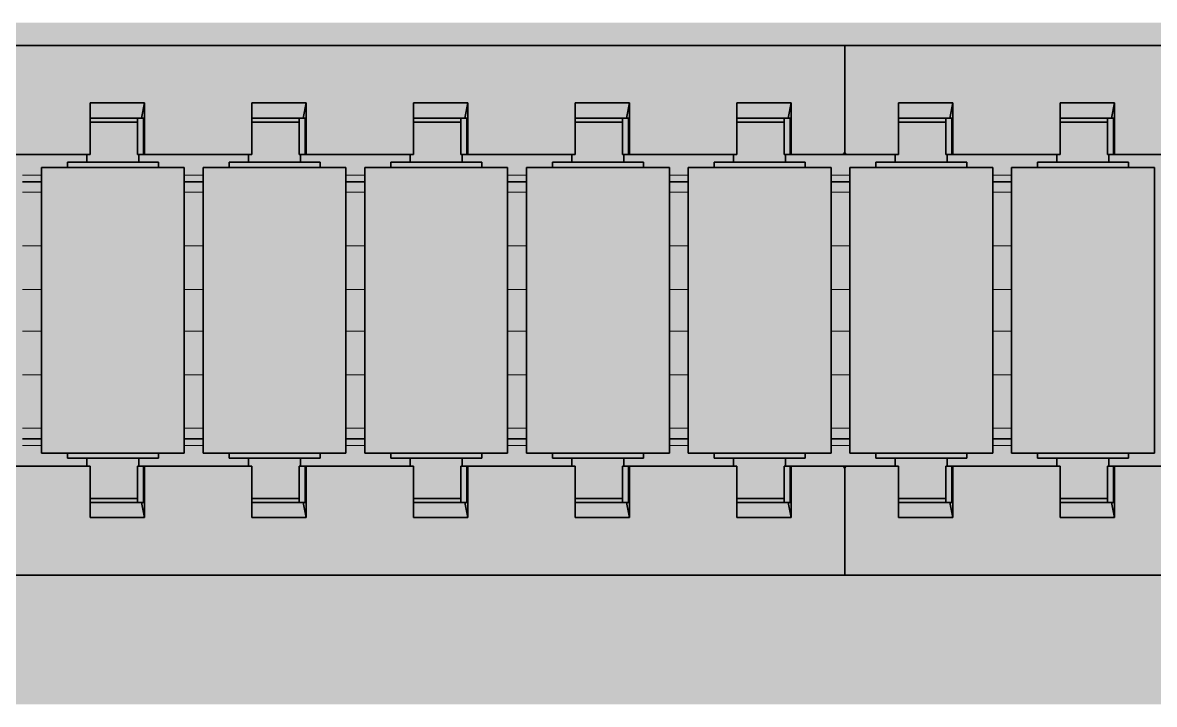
# Model space of a CAD drawing. Header units: inches. Extents: x 185496 to 352137, y 107182 to 179410.
# Drawn here: x 245264.4 to 245351.6, y 155394.6 to 155447.1 of the extents above; entities that cross this region are included whole.
import ezdxf

# ---------------------------------------------------------------- set-up
doc = ezdxf.new("R2010")
doc.units = ezdxf.units.IN
doc.header["$MEASUREMENT"] = 0
doc.layers.add('DIM', color=2, linetype='Continuous')
doc.layers.add('ZSX', color=4, linetype='Continuous')

# ---------------------------------------------------------------- blocks, each defined once
blk = doc.blocks.new('生产区')
at = {"layer": 'ZSX', "color": 0, "const_width": 0.35, "elevation": -1257.5994}
blk.add_lwpolyline([(120680.40898, 1477.75953), (120725.51339, 1477.75953)], dxfattribs=at)
blk = doc.blocks.new('liaojia')
at = {"color": 7, "lineweight": 35, "ltscale": 0.249049}
for p, q in [((799565.874, -279645.465), (799565.874, -279745.084)), ((799606.674, -279745.084), (799606.674, -279645.465)), ((799565.874, -279745.084), (799565.874, -279844.704)), ((799606.674, -279844.704), (799606.674, -279745.084))]:
    blk.add_line(p, q, dxfattribs=at)
at = {"color": 7, "lineweight": 35, "ltscale": 0.020671}
for p, q in [((799574.274, -279716.045), (799574.274, -279724.314)), ((799598.274, -279724.314), (799598.274, -279716.045)), ((799574.274, -279728.498), (799574.274, -279736.766)), ((799598.274, -279736.766), (799598.274, -279728.498)), ((799574.274, -279753.402), (799574.274, -279761.671)), ((799598.274, -279761.671), (799598.274, -279753.402)), ((799574.274, -279765.855), (799574.274, -279774.123)), ((799598.274, -279774.123), (799598.274, -279765.855)), ((799574.274, -279778.307), (799574.274, -279786.576)), ((799598.274, -279786.576), (799598.274, -279778.307)), ((799574.274, -279790.76), (799574.274, -279799.028)), ((799598.274, -279799.028), (799598.274, -279790.76)), ((799574.274, -279803.212), (799574.274, -279811.481)), ((799598.274, -279811.481), (799598.274, -279803.212))]:
    blk.add_line(p, q, dxfattribs=at)
at = {"color": 7, "lineweight": 35, "ltscale": 0.012551}
for p, q in [((799575.274, -279726.257), (799575.274, -279721.237)), ((799597.274, -279721.237), (799597.274, -279726.257)), ((799575.274, -279738.71), (799575.274, -279733.689)), ((799597.274, -279733.689), (799597.274, -279738.71)), ((799575.274, -279751.162), (799575.274, -279746.142)), ((799597.274, -279746.142), (799597.274, -279751.162)), ((799575.274, -279776.067), (799575.274, -279771.046)), ((799597.274, -279771.046), (799597.274, -279776.067)), ((799575.274, -279788.519), (799575.274, -279783.499)), ((799597.274, -279783.499), (799597.274, -279788.519))]:
    blk.add_line(p, q, dxfattribs=at)
at = {"color": 7, "lineweight": 35, "ltscale": 0.055}
for p, q in [((799575.274, -279721.237), (799597.274, -279721.237)), ((799575.274, -279732.237), (799597.274, -279732.237)), ((799575.274, -279733.689), (799597.274, -279733.689)), ((799575.274, -279744.689), (799597.274, -279744.689)), ((799575.274, -279746.142), (799597.274, -279746.142)), ((799575.274, -279757.142), (799597.274, -279757.142)), ((799575.274, -279758.594), (799597.274, -279758.594)), ((799575.274, -279769.594), (799597.274, -279769.594)), ((799575.274, -279771.046), (799597.274, -279771.046)), ((799575.274, -279782.046), (799597.274, -279782.046)), ((799575.274, -279783.499), (799597.274, -279783.499)), ((799575.274, -279794.499), (799597.274, -279794.499)), ((799575.274, -279795.951), (799597.274, -279795.951)), ((799575.274, -279806.951), (799597.274, -279806.951))]:
    blk.add_line(p, q, dxfattribs=at)
at = {"color": 7, "lineweight": 35, "ltscale": 0.007987}
for p, q in [((799574.874, -279726.432), (799574.874, -279723.237)), ((799597.674, -279723.237), (799597.674, -279726.432)), ((799574.874, -279738.884), (799574.874, -279735.689)), ((799597.674, -279735.689), (799597.674, -279738.884)), ((799574.874, -279763.789), (799574.874, -279760.594)), ((799597.674, -279760.594), (799597.674, -279763.789)), ((799574.874, -279776.241), (799574.874, -279773.046)), ((799597.674, -279773.046), (799597.674, -279776.241))]:
    blk.add_line(p, q, dxfattribs=at)
at = {"color": 7, "lineweight": 35, "ltscale": 0.000999832}
for p, q in [((799574.874, -279723.237), (799575.274, -279723.237)), ((799574.874, -279730.237), (799575.274, -279730.237)), ((799574.874, -279735.689), (799575.274, -279735.689)), ((799574.874, -279742.689), (799575.274, -279742.689)), ((799574.874, -279748.142), (799575.274, -279748.142)), ((799574.874, -279755.142), (799575.274, -279755.142)), ((799574.874, -279760.594), (799575.274, -279760.594)), ((799574.874, -279767.594), (799575.274, -279767.594)), ((799574.874, -279773.046), (799575.274, -279773.046)), ((799574.874, -279780.046), (799575.274, -279780.046)), ((799574.874, -279785.499), (799575.274, -279785.499)), ((799574.874, -279792.499), (799575.274, -279792.499)), ((799574.874, -279797.951), (799575.274, -279797.951)), ((799574.874, -279804.951), (799575.274, -279804.951))]:
    blk.add_line(p, q, dxfattribs=at)
at = {"color": 7, "lineweight": 35, "ltscale": 0.001}
for p, q in [((799597.274, -279723.237), (799597.674, -279723.237)), ((799597.274, -279730.237), (799597.674, -279730.237)), ((799597.274, -279735.689), (799597.674, -279735.689)), ((799597.274, -279742.689), (799597.674, -279742.689)), ((799597.274, -279748.142), (799597.674, -279748.142)), ((799597.274, -279755.142), (799597.674, -279755.142)), ((799597.274, -279760.594), (799597.674, -279760.594)), ((799597.274, -279767.594), (799597.674, -279767.594)), ((799597.274, -279773.046), (799597.674, -279773.046)), ((799597.274, -279780.046), (799597.674, -279780.046)), ((799597.274, -279785.499), (799597.674, -279785.499)), ((799597.274, -279792.499), (799597.674, -279792.499)), ((799597.274, -279797.951), (799597.674, -279797.951)), ((799597.274, -279804.951), (799597.674, -279804.951))]:
    blk.add_line(p, q, dxfattribs=at)
at = {"color": 7, "lineweight": 35, "ltscale": 0.002965}
for p, q in [((799570.309, -279724.314), (799571.474, -279724.531)), ((799601.074, -279724.531), (799602.24, -279724.314)), ((799570.309, -279736.766), (799571.474, -279736.984)), ((799601.074, -279736.984), (799602.24, -279736.766)), ((799570.309, -279749.218), (799571.474, -279749.436)), ((799601.074, -279749.436), (799602.24, -279749.218)), ((799570.309, -279761.671), (799571.474, -279761.889)), ((799601.074, -279761.889), (799602.24, -279761.671)), ((799570.309, -279774.123), (799571.474, -279774.341)), ((799601.074, -279774.341), (799602.24, -279774.123)), ((799570.309, -279786.576), (799571.474, -279786.794)), ((799601.074, -279786.794), (799602.24, -279786.576)), ((799570.309, -279799.028), (799571.474, -279799.246)), ((799601.074, -279799.246), (799602.24, -279799.028))]:
    blk.add_line(p, q, dxfattribs=at)
at = {"color": 7, "lineweight": 35, "ltscale": 0.009914}
for p, q in [((799570.309, -279724.314), (799574.274, -279724.314)), ((799598.274, -279724.314), (799602.24, -279724.314)), ((799574.274, -279728.498), (799570.309, -279728.498)), ((799602.24, -279728.498), (799598.274, -279728.498)), ((799570.309, -279736.766), (799574.274, -279736.766)), ((799598.274, -279736.766), (799602.24, -279736.766)), ((799574.274, -279740.95), (799570.309, -279740.95)), ((799602.24, -279740.95), (799598.274, -279740.95)), ((799570.309, -279749.218), (799574.274, -279749.218)), ((799598.274, -279749.218), (799602.24, -279749.218)), ((799574.274, -279753.402), (799570.309, -279753.402)), ((799602.24, -279753.402), (799598.274, -279753.402)), ((799570.309, -279761.671), (799574.274, -279761.671)), ((799598.274, -279761.671), (799602.24, -279761.671)), ((799574.274, -279765.855), (799570.309, -279765.855)), ((799602.24, -279765.855), (799598.274, -279765.855)), ((799570.309, -279774.123), (799574.274, -279774.123)), ((799598.274, -279774.123), (799602.24, -279774.123)), ((799574.274, -279778.307), (799570.309, -279778.307)), ((799602.24, -279778.307), (799598.274, -279778.307)), ((799570.309, -279786.576), (799574.274, -279786.576)), ((799598.274, -279786.576), (799602.24, -279786.576)), ((799574.274, -279790.76), (799570.309, -279790.76)), ((799602.24, -279790.76), (799598.274, -279790.76)), ((799570.309, -279799.028), (799574.274, -279799.028)), ((799598.274, -279799.028), (799602.24, -279799.028)), ((799574.274, -279803.212), (799570.309, -279803.212)), ((799602.24, -279803.212), (799598.274, -279803.212))]:
    blk.add_line(p, q, dxfattribs=at)
at = {"color": 7, "lineweight": 35, "ltscale": 0.01046}
for p, q in [((799570.309, -279728.498), (799570.309, -279724.314)), ((799602.24, -279724.314), (799602.24, -279728.498)), ((799570.309, -279740.95), (799570.309, -279736.766)), ((799602.24, -279736.766), (799602.24, -279740.95)), ((799570.309, -279753.402), (799570.309, -279749.218)), ((799602.24, -279749.218), (799602.24, -279753.402)), ((799570.309, -279765.855), (799570.309, -279761.671)), ((799602.24, -279761.671), (799602.24, -279765.855)), ((799570.309, -279778.307), (799570.309, -279774.123)), ((799602.24, -279774.123), (799602.24, -279778.307)), ((799570.309, -279790.76), (799570.309, -279786.576)), ((799602.24, -279786.576), (799602.24, -279790.76)), ((799570.309, -279803.212), (799570.309, -279799.028)), ((799602.24, -279799.028), (799602.24, -279803.212))]:
    blk.add_line(p, q, dxfattribs=at)
at = {"color": 7, "lineweight": 35, "ltscale": 0.007}
for p, q in [((799571.474, -279724.389), (799574.274, -279724.389)), ((799571.474, -279724.844), (799574.274, -279724.844)), ((799598.274, -279724.389), (799601.074, -279724.389)), ((799601.074, -279724.844), (799598.274, -279724.844)), ((799571.474, -279728.481), (799574.274, -279728.481)), ((799601.074, -279728.481), (799598.274, -279728.481)), ((799571.474, -279736.841), (799574.274, -279736.841)), ((799571.474, -279737.296), (799574.274, -279737.296)), ((799598.274, -279736.841), (799601.074, -279736.841)), ((799601.074, -279737.296), (799598.274, -279737.296)), ((799571.474, -279740.933), (799574.274, -279740.933)), ((799598.274, -279740.933), (799601.074, -279740.933)), ((799571.474, -279749.294), (799574.274, -279749.294)), ((799598.274, -279749.294), (799601.074, -279749.294)), ((799574.274, -279749.749), (799571.474, -279749.749)), ((799601.074, -279749.749), (799598.274, -279749.749)), ((799571.474, -279753.386), (799574.274, -279753.386)), ((799601.074, -279753.386), (799598.274, -279753.386)), ((799571.474, -279761.746), (799574.274, -279761.746)), ((799598.274, -279761.746), (799601.074, -279761.746)), ((799571.474, -279762.201), (799574.274, -279762.201)), ((799601.074, -279762.201), (799598.274, -279762.201)), ((799571.474, -279765.838), (799574.274, -279765.838)), ((799601.074, -279765.838), (799598.274, -279765.838)), ((799571.474, -279774.198), (799574.274, -279774.198)), ((799571.474, -279774.653), (799574.274, -279774.653)), ((799598.274, -279774.198), (799601.074, -279774.198)), ((799601.074, -279774.653), (799598.274, -279774.653)), ((799571.474, -279778.291), (799574.274, -279778.291)), ((799601.074, -279778.291), (799598.274, -279778.291)), ((799571.474, -279786.651), (799574.274, -279786.651)), ((799598.274, -279786.651), (799601.074, -279786.651)), ((799571.474, -279787.106), (799574.274, -279787.106)), ((799601.074, -279787.106), (799598.274, -279787.106)), ((799571.474, -279790.743), (799574.274, -279790.743)), ((799601.074, -279790.743), (799598.274, -279790.743)), ((799571.474, -279799.103), (799574.274, -279799.103)), ((799598.274, -279799.103), (799601.074, -279799.103)), ((799571.474, -279799.558), (799574.274, -279799.558)), ((799601.074, -279799.558), (799598.274, -279799.558)), ((799571.474, -279803.196), (799574.274, -279803.196)), ((799601.074, -279803.196), (799598.274, -279803.196))]:
    blk.add_line(p, q, dxfattribs=at)
at = {"color": 7, "lineweight": 35, "ltscale": 0.000893784}
for p, q in [((799571.474, -279724.746), (799571.474, -279724.389)), ((799601.074, -279724.389), (799601.074, -279724.746)), ((799571.474, -279749.651), (799571.474, -279749.294)), ((799601.074, -279749.294), (799601.074, -279749.651)), ((799571.474, -279762.103), (799571.474, -279761.746)), ((799601.074, -279761.746), (799601.074, -279762.103)), ((799571.474, -279787.008), (799571.474, -279786.651)), ((799601.074, -279786.651), (799601.074, -279787.008)), ((799571.474, -279799.461), (799571.474, -279799.103)), ((799601.074, -279799.103), (799601.074, -279799.461))]:
    blk.add_line(p, q, dxfattribs=at)
at = {"color": 7, "lineweight": 35, "ltscale": 0.000357056}
for p, q in [((799571.474, -279724.531), (799571.474, -279724.389)), ((799571.474, -279736.984), (799571.474, -279736.841)), ((799571.474, -279761.889), (799571.474, -279761.746)), ((799571.474, -279774.341), (799571.474, -279774.198))]:
    blk.add_line(p, q, dxfattribs=at)
at = {"color": 7, "lineweight": 35, "ltscale": 0.000536728}
for p, q in [((799571.474, -279724.531), (799571.474, -279724.746)), ((799571.474, -279761.889), (799571.474, -279762.103))]:
    blk.add_line(p, q, dxfattribs=at)
at = {"color": 7, "lineweight": 35, "ltscale": 0.009386}
for p, q in [((799571.474, -279724.746), (799571.474, -279728.501)), ((799601.074, -279728.501), (799601.074, -279724.746)), ((799571.474, -279737.199), (799571.474, -279740.953)), ((799601.074, -279740.953), (799601.074, -279737.199)), ((799571.474, -279749.651), (799571.474, -279753.406)), ((799601.074, -279753.406), (799601.074, -279749.651)), ((799571.474, -279762.103), (799571.474, -279765.858)), ((799601.074, -279765.858), (799601.074, -279762.103)), ((799571.474, -279774.556), (799571.474, -279778.31)), ((799601.074, -279778.31), (799601.074, -279774.556)), ((799571.474, -279787.008), (799571.474, -279790.763)), ((799601.074, -279790.763), (799601.074, -279787.008)), ((799571.474, -279799.461), (799571.474, -279803.215)), ((799601.074, -279803.215), (799601.074, -279799.461))]:
    blk.add_line(p, q, dxfattribs=at)
at = {"color": 7, "lineweight": 35, "ltscale": 0.005169}
for p, q in [((799571.774, -279726.911), (799571.774, -279724.844)), ((799571.774, -279764.268), (799571.774, -279762.201)), ((799571.774, -279776.721), (799571.774, -279774.653))]:
    blk.add_line(p, q, dxfattribs=at)
at = {"color": 7, "lineweight": 35, "ltscale": 0.004297}
for p, q in [((799571.774, -279726.562), (799571.774, -279724.844)), ((799600.774, -279724.844), (799600.774, -279726.562)), ((799571.774, -279751.467), (799571.774, -279749.749)), ((799600.774, -279749.749), (799600.774, -279751.467)), ((799571.774, -279763.92), (799571.774, -279762.201)), ((799600.774, -279762.201), (799600.774, -279763.92)), ((799571.774, -279776.372), (799571.774, -279774.653)), ((799600.774, -279774.653), (799600.774, -279776.372)), ((799571.774, -279801.277), (799571.774, -279799.558)), ((799600.774, -279799.558), (799600.774, -279801.277))]:
    blk.add_line(p, q, dxfattribs=at)
at = {"color": 7, "lineweight": 35, "ltscale": 0.000187683}
for p, q in [((799574.274, -279724.389), (799574.274, -279724.314)), ((799598.274, -279724.389), (799598.274, -279724.314)), ((799574.274, -279736.841), (799574.274, -279736.766)), ((799598.274, -279736.841), (799598.274, -279736.766)), ((799574.274, -279761.746), (799574.274, -279761.671)), ((799598.274, -279761.746), (799598.274, -279761.671)), ((799574.274, -279774.198), (799574.274, -279774.123)), ((799598.274, -279774.198), (799598.274, -279774.123))]:
    blk.add_line(p, q, dxfattribs=at)
at = {"color": 7, "lineweight": 35, "ltscale": 0.001138}
for p, q in [((799574.274, -279724.389), (799574.274, -279724.844)), ((799598.274, -279724.844), (799598.274, -279724.389)), ((799574.274, -279736.841), (799574.274, -279737.296)), ((799598.274, -279737.296), (799598.274, -279736.841)), ((799574.274, -279749.294), (799574.274, -279749.749)), ((799598.274, -279749.749), (799598.274, -279749.294)), ((799574.274, -279761.746), (799574.274, -279762.201)), ((799598.274, -279762.201), (799598.274, -279761.746)), ((799574.274, -279774.198), (799574.274, -279774.653)), ((799598.274, -279774.653), (799598.274, -279774.198)), ((799574.274, -279786.651), (799574.274, -279787.106)), ((799598.274, -279787.106), (799598.274, -279786.651)), ((799574.274, -279799.103), (799574.274, -279799.558)), ((799598.274, -279799.558), (799598.274, -279799.103))]:
    blk.add_line(p, q, dxfattribs=at)
at = {"color": 7, "lineweight": 35, "ltscale": 0.0015}
for p, q in [((799574.274, -279724.737), (799574.874, -279724.737)), ((799597.674, -279724.737), (799598.274, -279724.737)), ((799574.274, -279728.737), (799574.874, -279728.737)), ((799597.674, -279728.737), (799598.274, -279728.737)), ((799574.274, -279737.189), (799574.874, -279737.189)), ((799597.674, -279737.189), (799598.274, -279737.189)), ((799574.274, -279741.189), (799574.874, -279741.189)), ((799597.674, -279741.189), (799598.274, -279741.189)), ((799574.274, -279749.642), (799574.874, -279749.642)), ((799597.674, -279749.642), (799598.274, -279749.642)), ((799574.274, -279753.642), (799574.874, -279753.642)), ((799597.674, -279753.642), (799598.274, -279753.642)), ((799574.274, -279762.094), (799574.874, -279762.094)), ((799597.674, -279762.094), (799598.274, -279762.094)), ((799574.274, -279766.094), (799574.874, -279766.094)), ((799597.674, -279766.094), (799598.274, -279766.094)), ((799574.274, -279774.546), (799574.874, -279774.546)), ((799597.674, -279774.546), (799598.274, -279774.546)), ((799574.274, -279778.546), (799574.874, -279778.546)), ((799597.674, -279778.546), (799598.274, -279778.546)), ((799574.274, -279786.999), (799574.874, -279786.999)), ((799597.674, -279786.999), (799598.274, -279786.999)), ((799574.274, -279790.999), (799574.874, -279790.999)), ((799597.674, -279790.999), (799598.274, -279790.999)), ((799574.274, -279799.451), (799574.874, -279799.451)), ((799597.674, -279799.451), (799598.274, -279799.451)), ((799574.274, -279803.451), (799574.874, -279803.451)), ((799597.674, -279803.451), (799598.274, -279803.451))]:
    blk.add_line(p, q, dxfattribs=at)
at = {"color": 7, "lineweight": 35, "ltscale": 0.000243759}
for p, q in [((799601.074, -279724.844), (799601.074, -279724.746)), ((799601.074, -279749.749), (799601.074, -279749.651)), ((799601.074, -279762.201), (799601.074, -279762.103)), ((799601.074, -279787.106), (799601.074, -279787.008)), ((799601.074, -279799.558), (799601.074, -279799.461))]:
    blk.add_line(p, q, dxfattribs=at)
at = {"color": 7, "lineweight": 13, "ltscale": 0.009093}
for p, q in [((799601.074, -279728.481), (799601.074, -279724.844)), ((799601.074, -279740.933), (799601.074, -279737.296)), ((799601.074, -279753.386), (799601.074, -279749.749)), ((799601.074, -279765.838), (799601.074, -279762.201)), ((799601.074, -279778.291), (799601.074, -279774.653)), ((799601.074, -279790.743), (799601.074, -279787.106)), ((799601.074, -279803.196), (799601.074, -279799.558))]:
    blk.add_line(p, q, dxfattribs=at)
at = {"color": 7, "lineweight": 35, "ltscale": 0.004796}
for p, q in [((799571.774, -279728.481), (799571.774, -279726.562)), ((799600.774, -279726.562), (799600.774, -279728.481)), ((799571.774, -279753.386), (799571.774, -279751.467)), ((799600.774, -279751.467), (799600.774, -279753.386)), ((799571.774, -279765.838), (799571.774, -279763.92)), ((799600.774, -279763.92), (799600.774, -279765.838)), ((799571.774, -279803.196), (799571.774, -279801.277)), ((799600.774, -279801.277), (799600.774, -279803.196))]:
    blk.add_line(p, q, dxfattribs=at)
at = {"color": 7, "lineweight": 35, "ltscale": 0.003925}
for p, q in [((799571.774, -279728.481), (799571.774, -279726.911)), ((799571.774, -279740.933), (799571.774, -279739.363)), ((799571.774, -279753.386), (799571.774, -279751.816)), ((799571.774, -279765.838), (799571.774, -279764.268)), ((799571.774, -279778.291), (799571.774, -279776.721)), ((799571.774, -279790.743), (799571.774, -279789.173)), ((799571.774, -279803.196), (799571.774, -279801.626))]:
    blk.add_line(p, q, dxfattribs=at)
at = {"color": 7, "lineweight": 35, "ltscale": 0.009513}
for p, q in [((799574.874, -279730.237), (799574.874, -279726.432)), ((799597.674, -279730.237), (799597.674, -279726.432)), ((799574.874, -279742.689), (799574.874, -279738.884)), ((799597.674, -279742.689), (799597.674, -279738.884)), ((799574.874, -279755.142), (799574.874, -279751.337)), ((799597.674, -279755.142), (799597.674, -279751.337)), ((799574.874, -279767.594), (799574.874, -279763.789)), ((799597.674, -279767.594), (799597.674, -279763.789)), ((799574.874, -279780.046), (799574.874, -279776.241)), ((799597.674, -279780.046), (799597.674, -279776.241)), ((799574.874, -279804.951), (799574.874, -279801.146)), ((799597.674, -279804.951), (799597.674, -279801.146))]:
    blk.add_line(p, q, dxfattribs=at)
at = {"color": 7, "lineweight": 35, "ltscale": 0.014948}
for p, q in [((799575.274, -279732.237), (799575.274, -279726.257)), ((799597.274, -279726.257), (799597.274, -279732.237)), ((799575.274, -279744.689), (799575.274, -279738.71)), ((799597.274, -279738.71), (799597.274, -279744.689)), ((799575.274, -279769.594), (799575.274, -279763.615)), ((799597.274, -279763.615), (799597.274, -279769.594)), ((799575.274, -279782.046), (799575.274, -279776.067)), ((799597.274, -279776.067), (799597.274, -279782.046)), ((799575.274, -279806.951), (799575.274, -279800.972)), ((799597.274, -279800.972), (799597.274, -279806.951))]:
    blk.add_line(p, q, dxfattribs=at)
at = {"color": 7, "lineweight": 35, "ltscale": 4.15802e-05}
for p, q in [((799574.274, -279728.481), (799574.274, -279728.498)), ((799598.274, -279728.498), (799598.274, -279728.481)), ((799601.074, -279728.481), (799601.074, -279728.498)), ((799574.274, -279753.386), (799574.274, -279753.402)), ((799598.274, -279753.402), (799598.274, -279753.386)), ((799601.074, -279753.386), (799601.074, -279753.402)), ((799574.274, -279765.838), (799574.274, -279765.855)), ((799598.274, -279765.855), (799598.274, -279765.838)), ((799601.074, -279765.838), (799601.074, -279765.855)), ((799574.274, -279803.196), (799574.274, -279803.212)), ((799598.274, -279803.212), (799598.274, -279803.196)), ((799601.074, -279803.196), (799601.074, -279803.212))]:
    blk.add_line(p, q, dxfattribs=at)
at = {"color": 7, "lineweight": 13, "ltscale": 0.003631}
for p, q in [((799575.874, -279733.689), (799575.874, -279732.237)), ((799577.186, -279733.689), (799577.186, -279732.237)), ((799581.312, -279733.689), (799581.312, -279732.237)), ((799584.671, -279733.689), (799584.671, -279732.237)), ((799587.878, -279733.689), (799587.878, -279732.237)), ((799591.236, -279733.689), (799591.236, -279732.237)), ((799595.362, -279733.689), (799595.362, -279732.237)), ((799596.674, -279733.689), (799596.674, -279732.237)), ((799575.874, -279746.142), (799575.874, -279744.689)), ((799577.186, -279746.142), (799577.186, -279744.689)), ((799581.312, -279746.142), (799581.312, -279744.689)), ((799584.671, -279746.142), (799584.671, -279744.689)), ((799587.878, -279746.142), (799587.878, -279744.689)), ((799591.236, -279746.142), (799591.236, -279744.689)), ((799595.362, -279746.142), (799595.362, -279744.689)), ((799596.674, -279746.142), (799596.674, -279744.689)), ((799575.874, -279758.594), (799575.874, -279757.142)), ((799577.186, -279758.594), (799577.186, -279757.142)), ((799581.312, -279758.594), (799581.312, -279757.142)), ((799584.671, -279758.594), (799584.671, -279757.142)), ((799587.878, -279758.594), (799587.878, -279757.142)), ((799591.236, -279758.594), (799591.236, -279757.142)), ((799595.362, -279758.594), (799595.362, -279757.142)), ((799596.674, -279758.594), (799596.674, -279757.142)), ((799575.874, -279771.046), (799575.874, -279769.594)), ((799577.186, -279771.046), (799577.186, -279769.594)), ((799581.312, -279771.046), (799581.312, -279769.594)), ((799584.671, -279771.046), (799584.671, -279769.594)), ((799587.878, -279771.046), (799587.878, -279769.594)), ((799591.236, -279771.046), (799591.236, -279769.594)), ((799595.362, -279771.046), (799595.362, -279769.594)), ((799596.674, -279771.046), (799596.674, -279769.594)), ((799575.874, -279783.499), (799575.874, -279782.046)), ((799577.186, -279783.499), (799577.186, -279782.046)), ((799581.312, -279783.499), (799581.312, -279782.046)), ((799584.671, -279783.499), (799584.671, -279782.046)), ((799587.878, -279783.499), (799587.878, -279782.046)), ((799591.236, -279783.499), (799591.236, -279782.046)), ((799595.362, -279783.499), (799595.362, -279782.046)), ((799596.674, -279783.499), (799596.674, -279782.046)), ((799575.874, -279795.951), (799575.874, -279794.499)), ((799577.186, -279795.951), (799577.186, -279794.499)), ((799581.312, -279795.951), (799581.312, -279794.499)), ((799584.671, -279795.951), (799584.671, -279794.499)), ((799587.878, -279795.951), (799587.878, -279794.499)), ((799591.236, -279795.951), (799591.236, -279794.499)), ((799595.362, -279795.951), (799595.362, -279794.499)), ((799596.674, -279795.951), (799596.674, -279794.499)), ((799575.874, -279808.404), (799575.874, -279806.951)), ((799577.186, -279808.404), (799577.186, -279806.951)), ((799581.312, -279808.404), (799581.312, -279806.951)), ((799584.671, -279808.404), (799584.671, -279806.951)), ((799587.878, -279808.404), (799587.878, -279806.951)), ((799591.236, -279808.404), (799591.236, -279806.951)), ((799595.362, -279808.404), (799595.362, -279806.951)), ((799596.674, -279808.404), (799596.674, -279806.951))]:
    blk.add_line(p, q, dxfattribs=at)
at = {"color": 7, "lineweight": 35, "ltscale": 0.003631}
for p, q in [((799576.374, -279733.689), (799576.374, -279732.237)), ((799596.174, -279733.689), (799596.174, -279732.237)), ((799576.374, -279746.142), (799576.374, -279744.689)), ((799596.174, -279746.142), (799596.174, -279744.689)), ((799576.374, -279758.594), (799576.374, -279757.142)), ((799596.174, -279758.594), (799596.174, -279757.142)), ((799576.374, -279771.046), (799576.374, -279769.594)), ((799596.174, -279771.046), (799596.174, -279769.594)), ((799576.374, -279783.499), (799576.374, -279782.046)), ((799596.174, -279783.499), (799596.174, -279782.046)), ((799576.374, -279795.951), (799576.374, -279794.499)), ((799596.174, -279795.951), (799596.174, -279794.499)), ((799576.374, -279808.404), (799576.374, -279806.951)), ((799596.174, -279808.404), (799596.174, -279806.951))]:
    blk.add_line(p, q, dxfattribs=at)
at = {"color": 7, "lineweight": 35, "ltscale": 0.000894165}
for p, q in [((799571.474, -279737.199), (799571.474, -279736.841)), ((799601.074, -279736.841), (799601.074, -279737.199)), ((799571.474, -279774.556), (799571.474, -279774.198)), ((799601.074, -279774.198), (799601.074, -279774.556))]:
    blk.add_line(p, q, dxfattribs=at)
at = {"color": 7, "lineweight": 35, "ltscale": 0.000537109}
for p, q in [((799571.474, -279736.984), (799571.474, -279737.199)), ((799571.474, -279749.651), (799571.474, -279749.436)), ((799571.474, -279774.341), (799571.474, -279774.556)), ((799571.474, -279786.794), (799571.474, -279787.008)), ((799571.474, -279799.246), (799571.474, -279799.461))]:
    blk.add_line(p, q, dxfattribs=at)
at = {"color": 7, "lineweight": 35, "ltscale": 0.005168}
for p, q in [((799571.774, -279739.363), (799571.774, -279737.296)), ((799571.774, -279751.816), (799571.774, -279749.749)), ((799571.774, -279789.173), (799571.774, -279787.106)), ((799571.774, -279801.626), (799571.774, -279799.558))]:
    blk.add_line(p, q, dxfattribs=at)
at = {"color": 7, "lineweight": 35, "ltscale": 0.004296}
for p, q in [((799571.774, -279739.015), (799571.774, -279737.296)), ((799600.774, -279737.296), (799600.774, -279739.015)), ((799571.774, -279788.825), (799571.774, -279787.106)), ((799600.774, -279787.106), (799600.774, -279788.825))]:
    blk.add_line(p, q, dxfattribs=at)
at = {"color": 7, "lineweight": 35, "ltscale": 0.000243378}
for p, q in [((799601.074, -279737.296), (799601.074, -279737.199)), ((799601.074, -279774.653), (799601.074, -279774.556))]:
    blk.add_line(p, q, dxfattribs=at)
at = {"color": 7, "lineweight": 35, "ltscale": 0.004797}
for p, q in [((799571.774, -279740.933), (799571.774, -279739.015)), ((799600.774, -279739.015), (799600.774, -279740.933)), ((799571.774, -279778.291), (799571.774, -279776.372)), ((799600.774, -279776.372), (799600.774, -279778.291)), ((799571.774, -279790.743), (799571.774, -279788.825)), ((799600.774, -279788.825), (799600.774, -279790.743))]:
    blk.add_line(p, q, dxfattribs=at)
at = {"color": 7, "lineweight": 35, "ltscale": 4.11987e-05}
for p, q in [((799574.274, -279740.933), (799574.274, -279740.95)), ((799598.274, -279740.95), (799598.274, -279740.933)), ((799601.074, -279740.95), (799601.074, -279740.933)), ((799574.274, -279778.291), (799574.274, -279778.307)), ((799598.274, -279778.307), (799598.274, -279778.291)), ((799601.074, -279778.291), (799601.074, -279778.307)), ((799574.274, -279790.743), (799574.274, -279790.76)), ((799598.274, -279790.76), (799598.274, -279790.743)), ((799601.074, -279790.743), (799601.074, -279790.76))]:
    blk.add_line(p, q, dxfattribs=at)
at = {"color": 7, "lineweight": 35, "ltscale": 0.009838}
for p, q in [((799574.274, -279740.95), (799574.274, -279744.885)), ((799598.274, -279744.885), (799598.274, -279740.95))]:
    blk.add_line(p, q, dxfattribs=at)
at = {"color": 7, "lineweight": 35, "ltscale": 0.00032692}
blk.add_line((799565.874, -279744.847), (799565.874, -279744.978), dxfattribs=at)
at = {"color": 7, "lineweight": 35, "ltscale": 0.0205}
for p, q in [((799565.874, -279745.084), (799574.074, -279745.084)), ((799574.074, -279745.084), (799565.874, -279745.084)), ((799598.474, -279745.084), (799606.674, -279745.084)), ((799606.674, -279745.084), (799598.474, -279745.084))]:
    blk.add_line(p, q, dxfattribs=at)
at = {"color": 7, "lineweight": 35, "ltscale": 0.000653839}
blk.add_line((799565.874, -279745.084), (799565.874, -279745.346), dxfattribs=at)
at = {"color": 7, "lineweight": 35, "ltscale": 0.000653458}
for p, q in [((799574.274, -279744.885), (799574.274, -279745.146)), ((799598.274, -279745.146), (799598.274, -279744.885))]:
    blk.add_line(p, q, dxfattribs=at)
at = {"color": 7, "lineweight": 35, "ltscale": 0.000336075}
blk.add_line((799574.274, -279745.147), (799574.274, -279745.282), dxfattribs=at)
at = {"color": 7, "lineweight": 35, "ltscale": 0.001377}
blk.add_line((799598.274, -279745.697), (799598.274, -279745.146), dxfattribs=at)
at = {"color": 7, "lineweight": 35, "ltscale": 0.009837}
for p, q in [((799574.274, -279745.283), (799574.274, -279749.218)), ((799598.274, -279749.218), (799598.274, -279745.283))]:
    blk.add_line(p, q, dxfattribs=at)
at = {"color": 7, "lineweight": 35, "ltscale": 0.000746918}
blk.add_line((799598.274, -279745.697), (799598.274, -279745.996), dxfattribs=at)
at = {"color": 7, "lineweight": 35, "ltscale": 0.000828171}
blk.add_line((799598.274, -279746.327), (799598.274, -279745.996), dxfattribs=at)
at = {"color": 7, "lineweight": 35, "ltscale": 0.007988}
for p, q in [((799574.874, -279751.337), (799574.874, -279748.142)), ((799597.674, -279748.142), (799597.674, -279751.337)), ((799574.874, -279788.694), (799574.874, -279785.499)), ((799597.674, -279785.499), (799597.674, -279788.694)), ((799574.874, -279801.146), (799574.874, -279797.951)), ((799597.674, -279797.951), (799597.674, -279801.146))]:
    blk.add_line(p, q, dxfattribs=at)
at = {"color": 7, "lineweight": 35, "ltscale": 0.000356674}
for p, q in [((799571.474, -279749.436), (799571.474, -279749.294)), ((799571.474, -279786.794), (799571.474, -279786.651)), ((799571.474, -279799.246), (799571.474, -279799.103))]:
    blk.add_line(p, q, dxfattribs=at)
at = {"color": 7, "lineweight": 35, "ltscale": 0.000188065}
for p, q in [((799574.274, -279749.294), (799574.274, -279749.218)), ((799598.274, -279749.294), (799598.274, -279749.218)), ((799574.274, -279786.651), (799574.274, -279786.576)), ((799598.274, -279786.651), (799598.274, -279786.576)), ((799574.274, -279799.103), (799574.274, -279799.028)), ((799598.274, -279799.103), (799598.274, -279799.028))]:
    blk.add_line(p, q, dxfattribs=at)
at = {"color": 7, "lineweight": 35, "ltscale": 0.014949}
for p, q in [((799575.274, -279757.142), (799575.274, -279751.162)), ((799597.274, -279751.162), (799597.274, -279757.142)), ((799575.274, -279794.499), (799575.274, -279788.519)), ((799597.274, -279788.519), (799597.274, -279794.499))]:
    blk.add_line(p, q, dxfattribs=at)
at = {"color": 7, "lineweight": 35, "ltscale": 0.012552}
for p, q in [((799575.274, -279763.615), (799575.274, -279758.594)), ((799597.274, -279758.594), (799597.274, -279763.615)), ((799575.274, -279800.972), (799575.274, -279795.951)), ((799597.274, -279795.951), (799597.274, -279800.972))]:
    blk.add_line(p, q, dxfattribs=at)
at = {"color": 7, "lineweight": 35, "ltscale": 0.009512}
for p, q in [((799574.874, -279792.499), (799574.874, -279788.694)), ((799597.674, -279792.499), (799597.674, -279788.694))]:
    blk.add_line(p, q, dxfattribs=at)
at = {"color": 7, "lineweight": 35}
for centre, start_param, end_param in [((799574.074, -279744.885), 4.712389, 6.283185), ((799574.074, -279745.283), 6.283185, 7.853982), ((799574.074, -279745.146), 5.932216, 6.283185), ((799598.474, -279744.885), 3.141593, 4.712389), ((799598.474, -279745.283), 1.570796, 3.141593), ((799598.474, -279745.146), 3.141593, 3.492593)]:
    blk.add_ellipse(centre, major_axis=(0.2, 0), ratio=0.996195, start_param=start_param, end_param=end_param, dxfattribs=at)

msp = doc.modelspace()

# ---------------------------------------------------------------- block references
at = {"color": 30, "rotation": 270}
msp.add_blockref('liaojia', (525072.835, 955011.251), dxfattribs=at)
at = {"layer": 'DIM', "xscale": 150, "yscale": 150, "zscale": 150}
msp.add_blockref('生产区', (-17863053.449, -66243.05, 276290.764), dxfattribs=at)

doc.saveas('drawing.dxf')
